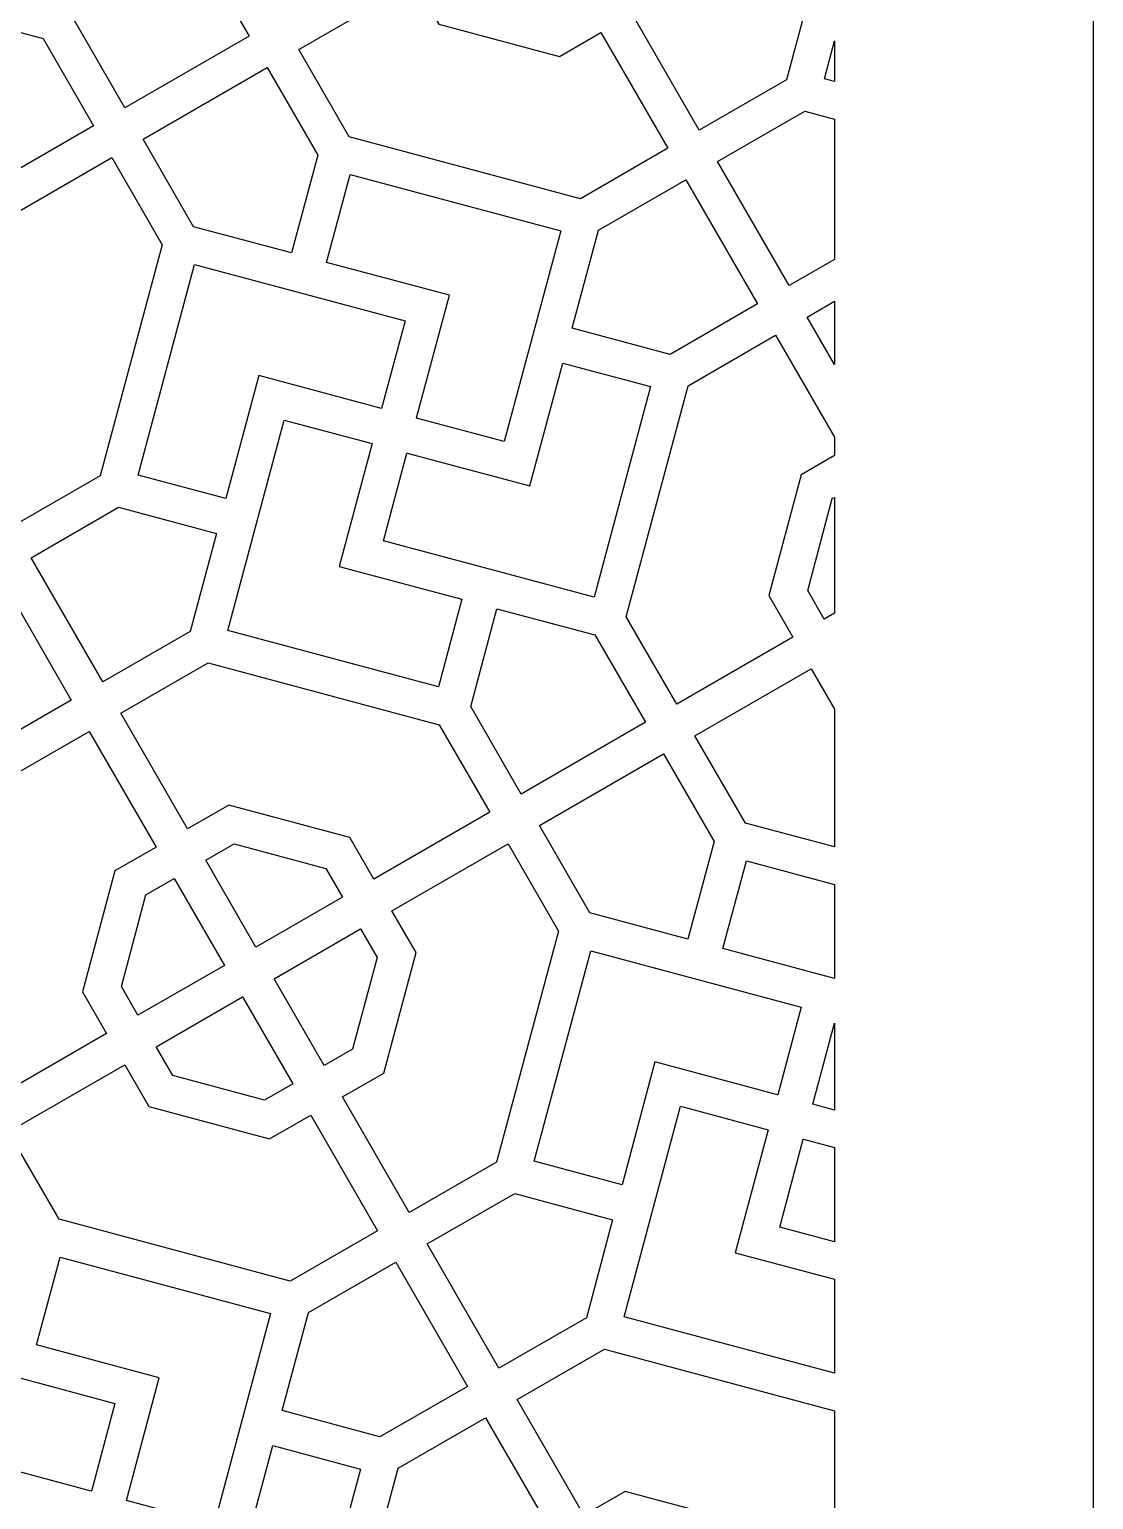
# Model space of a CAD drawing. Header units: centimetres. Extents: x 1.9 to 18.1, y -9.5 to 9.5.
# Drawn here: x 15.627 to 18.098, y 3.923 to 7.337 of the extents above; entities that cross this region are included whole.
import ezdxf

# ---------------------------------------------------------------- set-up
doc = ezdxf.new("R2010")
doc.units = ezdxf.units.CM
doc.header["$MEASUREMENT"] = 0
doc.layers.add('layer 1', color=7, linetype='Continuous')

msp = doc.modelspace()

# ---------------------------------------------------------------- linework, layer by layer
at = {"layer": 'layer 1', "color": 250}
for points, knots in [([(1.85394, 9.5), (1.85394, 9.5), (18.09811, 9.5), (18.09811, 9.5), (18.09811, 9.5), (18.09811, 9.5), (18.09811, 0.05572), (18.09811, 0.05572), (18.09811, 0.05572), (18.09811, 0.05572), (1.85394, 0.05572), (1.85394, 0.05572), (1.85394, 0.05572), (1.85394, 0.05572), (1.85394, 9.5), (1.85394, 9.5)], [0, 0, 0, 0, 0.2, 0.2, 0.2, 0.2, 0.4, 0.4, 0.4, 0.4, 0.6, 0.6, 0.6, 0.6, 1, 1, 1, 1]), ([(17.49645, 7.81316), (17.49645, 7.81316), (17.41188, 7.95964), (17.41188, 7.95964), (17.41188, 7.95964), (17.41188, 7.95964), (17.1424, 7.80405), (17.1424, 7.80405), (17.1424, 7.80405), (17.1424, 7.80405), (17.19828, 7.70725), (17.19828, 7.70725), (17.19828, 7.70725), (17.19828, 7.70725), (17.12316, 7.4269), (17.12316, 7.4269), (17.12316, 7.4269), (17.12316, 7.4269), (17.02728, 7.37155), (17.02728, 7.37155), (17.02728, 7.37155), (17.02728, 7.37155), (17.18239, 7.10289), (17.18239, 7.10289), (17.18239, 7.10289), (17.18239, 7.10289), (17.38521, 7.21999), (17.38521, 7.21999), (17.38521, 7.21999), (17.38521, 7.21999), (17.49645, 7.63516), (17.49645, 7.63516), (17.49645, 7.63516), (17.49645, 7.63516), (17.49645, 7.81316), (17.49645, 7.81316)], [0, 0, 0, 0, 0.1, 0.1, 0.1, 0.1, 0.2, 0.2, 0.2, 0.2, 0.3, 0.3, 0.3, 0.3, 0.4, 0.4, 0.4, 0.4, 0.5, 0.5, 0.5, 0.5, 0.6, 0.6, 0.6, 0.6, 0.7, 0.7, 0.7, 0.7, 0.8, 0.8, 0.8, 0.8, 1, 1, 1, 1]), ([(16.13711, 7.32131), (16.13711, 7.32131), (16.01993, 7.52428), (16.01993, 7.52428), (16.01993, 7.52428), (16.01993, 7.52428), (15.79249, 7.58522), (15.79249, 7.58522), (15.79249, 7.58522), (15.79249, 7.58522), (15.73155, 7.35779), (15.73155, 7.35779), (15.73155, 7.35779), (15.73155, 7.35779), (15.84873, 7.15482), (15.84873, 7.15482), (15.84873, 7.15482), (15.84873, 7.15482), (16.13711, 7.32131), (16.13711, 7.32131)], [0, 0, 0, 0, 0.1666667, 0.1666667, 0.1666667, 0.1666667, 0.3333333, 0.3333333, 0.3333333, 0.3333333, 0.5, 0.5, 0.5, 0.5, 0.6666667, 0.6666667, 0.6666667, 0.6666667, 1, 1, 1, 1]), ([(15.45049, 7.05395), (15.45049, 7.05395), (15.50638, 6.95716), (15.50638, 6.95716), (15.50638, 6.95716), (15.50638, 6.95716), (15.77586, 7.11275), (15.77586, 7.11275), (15.77586, 7.11275), (15.77586, 7.11275), (15.65868, 7.31571), (15.65868, 7.31571), (15.65868, 7.31571), (15.65868, 7.31571), (15.12204, 7.45951), (15.12204, 7.45951), (15.12204, 7.45951), (15.12204, 7.45951), (14.91916, 7.34237), (14.91916, 7.34237), (14.91916, 7.34237), (14.91916, 7.34237), (15.07426, 7.07372), (15.07426, 7.07372), (15.07426, 7.07372), (15.07426, 7.07372), (15.17014, 7.12907), (15.17014, 7.12907), (15.17014, 7.12907), (15.17014, 7.12907), (15.45049, 7.05395), (15.45049, 7.05395)], [0, 0, 0, 0, 0.1111111, 0.1111111, 0.1111111, 0.1111111, 0.2222222, 0.2222222, 0.2222222, 0.2222222, 0.3333333, 0.3333333, 0.3333333, 0.3333333, 0.4444444, 0.4444444, 0.4444444, 0.4444444, 0.5555556, 0.5555556, 0.5555556, 0.5555556, 0.6666667, 0.6666667, 0.6666667, 0.6666667, 0.7777778, 0.7777778, 0.7777778, 0.7777778, 1, 1, 1, 1]), ([(16.5778, 7.34902), (16.5778, 7.34902), (16.52192, 7.44581), (16.52192, 7.44581), (16.52192, 7.44581), (16.52192, 7.44581), (16.25227, 7.29013), (16.25227, 7.29013), (16.25227, 7.29013), (16.25227, 7.29013), (16.36932, 7.08739), (16.36932, 7.08739), (16.36932, 7.08739), (16.36932, 7.08739), (16.90632, 6.94351), (16.90632, 6.94351), (16.90632, 6.94351), (16.90632, 6.94351), (17.10914, 7.0606), (17.10914, 7.0606), (17.10914, 7.0606), (17.10914, 7.0606), (16.95403, 7.32925), (16.95403, 7.32925), (16.95403, 7.32925), (16.95403, 7.32925), (16.85815, 7.2739), (16.85815, 7.2739), (16.85815, 7.2739), (16.85815, 7.2739), (16.5778, 7.34902), (16.5778, 7.34902)], [0, 0, 0, 0, 0.1111111, 0.1111111, 0.1111111, 0.1111111, 0.2222222, 0.2222222, 0.2222222, 0.2222222, 0.3333333, 0.3333333, 0.3333333, 0.3333333, 0.4444444, 0.4444444, 0.4444444, 0.4444444, 0.5555556, 0.5555556, 0.5555556, 0.5555556, 0.6666667, 0.6666667, 0.6666667, 0.6666667, 0.7777778, 0.7777778, 0.7777778, 0.7777778, 1, 1, 1, 1]), ([(17.49645, 7.31008), (17.49645, 7.31008), (17.47287, 7.22208), (17.47287, 7.22208), (17.47287, 7.22208), (17.47287, 7.22208), (17.49645, 7.21576), (17.49645, 7.21576), (17.49645, 7.21576), (17.49645, 7.21576), (17.49645, 7.31008), (17.49645, 7.31008)], [0, 0, 0, 0, 0.25, 0.25, 0.25, 0.25, 0.5, 0.5, 0.5, 0.5, 1, 1, 1, 1]), ([(16.23581, 6.81756), (16.23581, 6.81756), (16.29672, 7.04487), (16.29672, 7.04487), (16.29672, 7.04487), (16.29672, 7.04487), (16.1794, 7.24806), (16.1794, 7.24806), (16.1794, 7.24806), (16.1794, 7.24806), (15.89102, 7.08157), (15.89102, 7.08157), (15.89102, 7.08157), (15.89102, 7.08157), (16.00825, 6.87853), (16.00825, 6.87853), (16.00825, 6.87853), (16.00825, 6.87853), (16.23581, 6.81756), (16.23581, 6.81756)], [0, 0, 0, 0, 0.1666667, 0.1666667, 0.1666667, 0.1666667, 0.3333333, 0.3333333, 0.3333333, 0.3333333, 0.5, 0.5, 0.5, 0.5, 0.6666667, 0.6666667, 0.6666667, 0.6666667, 1, 1, 1, 1]), ([(17.49645, 7.12866), (17.49645, 7.12866), (17.42736, 7.14717), (17.42736, 7.14717), (17.42736, 7.14717), (17.42736, 7.14717), (17.22446, 7.03003), (17.22446, 7.03003), (17.22446, 7.03003), (17.22446, 7.03003), (17.39095, 6.74165), (17.39095, 6.74165), (17.39095, 6.74165), (17.39095, 6.74165), (17.49645, 6.80256), (17.49645, 6.80256), (17.49645, 6.80256), (17.49645, 6.80256), (17.49645, 7.12866), (17.49645, 7.12866)], [0, 0, 0, 0, 0.1666667, 0.1666667, 0.1666667, 0.1666667, 0.3333333, 0.3333333, 0.3333333, 0.3333333, 0.5, 0.5, 0.5, 0.5, 0.6666667, 0.6666667, 0.6666667, 0.6666667, 1, 1, 1, 1]), ([(15.60455, 6.78711), (15.60455, 6.78711), (15.52943, 6.50676), (15.52943, 6.50676), (15.52943, 6.50676), (15.52943, 6.50676), (15.43355, 6.45141), (15.43355, 6.45141), (15.43355, 6.45141), (15.43355, 6.45141), (15.58866, 6.18275), (15.58866, 6.18275), (15.58866, 6.18275), (15.58866, 6.18275), (15.79148, 6.29985), (15.79148, 6.29985), (15.79148, 6.29985), (15.79148, 6.29985), (15.9353, 6.8366), (15.9353, 6.8366), (15.9353, 6.8366), (15.9353, 6.8366), (15.81816, 7.0395), (15.81816, 7.0395), (15.81816, 7.0395), (15.81816, 7.0395), (15.54867, 6.88391), (15.54867, 6.88391), (15.54867, 6.88391), (15.54867, 6.88391), (15.60455, 6.78711), (15.60455, 6.78711)], [0, 0, 0, 0, 0.1111111, 0.1111111, 0.1111111, 0.1111111, 0.2222222, 0.2222222, 0.2222222, 0.2222222, 0.3333333, 0.3333333, 0.3333333, 0.3333333, 0.4444444, 0.4444444, 0.4444444, 0.4444444, 0.5555556, 0.5555556, 0.5555556, 0.5555556, 0.6666667, 0.6666667, 0.6666667, 0.6666667, 0.7777778, 0.7777778, 0.7777778, 0.7777778, 1, 1, 1, 1]), ([(16.52587, 6.43458), (16.52587, 6.43458), (16.52598, 6.43455), (16.52598, 6.43455), (16.52598, 6.43455), (16.52598, 6.43455), (16.5259, 6.43425), (16.5259, 6.43425), (16.5259, 6.43425), (16.5259, 6.43425), (16.72966, 6.37966), (16.72966, 6.37966), (16.72966, 6.37966), (16.72966, 6.37966), (16.86067, 6.86862), (16.86067, 6.86862), (16.86067, 6.86862), (16.86067, 6.86862), (16.37171, 6.99965), (16.37171, 6.99965), (16.37171, 6.99965), (16.37171, 6.99965), (16.31708, 6.79578), (16.31708, 6.79578), (16.31708, 6.79578), (16.31708, 6.79578), (16.60218, 6.71939), (16.60218, 6.71939), (16.60218, 6.71939), (16.60218, 6.71939), (16.52587, 6.43458), (16.52587, 6.43458)], [0, 0, 0, 0, 0.1111111, 0.1111111, 0.1111111, 0.1111111, 0.2222222, 0.2222222, 0.2222222, 0.2222222, 0.3333333, 0.3333333, 0.3333333, 0.3333333, 0.4444444, 0.4444444, 0.4444444, 0.4444444, 0.5555556, 0.5555556, 0.5555556, 0.5555556, 0.6666667, 0.6666667, 0.6666667, 0.6666667, 0.7777778, 0.7777778, 0.7777778, 0.7777778, 1, 1, 1, 1]), ([(17.15121, 6.98773), (17.15121, 6.98773), (16.94831, 6.87059), (16.94831, 6.87059), (16.94831, 6.87059), (16.94831, 6.87059), (16.88732, 6.64297), (16.88732, 6.64297), (16.88732, 6.64297), (16.88732, 6.64297), (17.11457, 6.58208), (17.11457, 6.58208), (17.11457, 6.58208), (17.11457, 6.58208), (17.3177, 6.69936), (17.3177, 6.69936), (17.3177, 6.69936), (17.3177, 6.69936), (17.15121, 6.98773), (17.15121, 6.98773)], [0, 0, 0, 0, 0.1666667, 0.1666667, 0.1666667, 0.1666667, 0.3333333, 0.3333333, 0.3333333, 0.3333333, 0.5, 0.5, 0.5, 0.5, 0.6666667, 0.6666667, 0.6666667, 0.6666667, 1, 1, 1, 1]), ([(16.44434, 6.45637), (16.44434, 6.45637), (16.44458, 6.45631), (16.44458, 6.45631), (16.44458, 6.45631), (16.44458, 6.45631), (16.49913, 6.65989), (16.49913, 6.65989), (16.49913, 6.65989), (16.49913, 6.65989), (16.01016, 6.79091), (16.01016, 6.79091), (16.01016, 6.79091), (16.01016, 6.79091), (15.87914, 6.30194), (15.87914, 6.30194), (15.87914, 6.30194), (15.87914, 6.30194), (16.0829, 6.24734), (16.0829, 6.24734), (16.0829, 6.24734), (16.0829, 6.24734), (16.15935, 6.53267), (16.15935, 6.53267), (16.15935, 6.53267), (16.15935, 6.53267), (16.44432, 6.45631), (16.44432, 6.45631), (16.44432, 6.45631), (16.44432, 6.45631), (16.44434, 6.45637), (16.44434, 6.45637)], [0, 0, 0, 0, 0.1111111, 0.1111111, 0.1111111, 0.1111111, 0.2222222, 0.2222222, 0.2222222, 0.2222222, 0.3333333, 0.3333333, 0.3333333, 0.3333333, 0.4444444, 0.4444444, 0.4444444, 0.4444444, 0.5555556, 0.5555556, 0.5555556, 0.5555556, 0.6666667, 0.6666667, 0.6666667, 0.6666667, 0.7777778, 0.7777778, 0.7777778, 0.7777778, 1, 1, 1, 1]), ([(17.49645, 6.7054), (17.49645, 6.7054), (17.43302, 6.66878), (17.43302, 6.66878), (17.43302, 6.66878), (17.43302, 6.66878), (17.49645, 6.55892), (17.49645, 6.55892), (17.49645, 6.55892), (17.49645, 6.55892), (17.49645, 6.7054), (17.49645, 6.7054)], [0, 0, 0, 0, 0.25, 0.25, 0.25, 0.25, 0.5, 0.5, 0.5, 0.5, 1, 1, 1, 1]), ([(17.49645, 6.38976), (17.49645, 6.38976), (17.35977, 6.62649), (17.35977, 6.62649), (17.35977, 6.62649), (17.35977, 6.62649), (17.15672, 6.50926), (17.15672, 6.50926), (17.15672, 6.50926), (17.15672, 6.50926), (17.01293, 5.97262), (17.01293, 5.97262), (17.01293, 5.97262), (17.01293, 5.97262), (17.13012, 5.76966), (17.13012, 5.76966), (17.13012, 5.76966), (17.13012, 5.76966), (17.39977, 5.92534), (17.39977, 5.92534), (17.39977, 5.92534), (17.39977, 5.92534), (17.34388, 6.02213), (17.34388, 6.02213), (17.34388, 6.02213), (17.34388, 6.02213), (17.419, 6.30248), (17.419, 6.30248), (17.419, 6.30248), (17.419, 6.30248), (17.49645, 6.3472), (17.49645, 6.3472), (17.49645, 6.3472), (17.49645, 6.3472), (17.49645, 6.38976), (17.49645, 6.38976)], [0, 0, 0, 0, 0.1, 0.1, 0.1, 0.1, 0.2, 0.2, 0.2, 0.2, 0.3, 0.3, 0.3, 0.3, 0.4, 0.4, 0.4, 0.4, 0.5, 0.5, 0.5, 0.5, 0.6, 0.6, 0.6, 0.6, 0.7, 0.7, 0.7, 0.7, 0.8, 0.8, 0.8, 0.8, 1, 1, 1, 1]), ([(16.50417, 6.35297), (16.50417, 6.35297), (16.50415, 6.35287), (16.50415, 6.35287), (16.50415, 6.35287), (16.50415, 6.35287), (16.50367, 6.353), (16.50367, 6.353), (16.50367, 6.353), (16.50367, 6.353), (16.44907, 6.14922), (16.44907, 6.14922), (16.44907, 6.14922), (16.44907, 6.14922), (16.93804, 6.0182), (16.93804, 6.0182), (16.93804, 6.0182), (16.93804, 6.0182), (17.06906, 6.50716), (17.06906, 6.50716), (17.06906, 6.50716), (17.06906, 6.50716), (16.86554, 6.5617), (16.86554, 6.5617), (16.86554, 6.5617), (16.86554, 6.5617), (16.78915, 6.27661), (16.78915, 6.27661), (16.78915, 6.27661), (16.78915, 6.27661), (16.50417, 6.35297), (16.50417, 6.35297)], [0, 0, 0, 0, 0.1111111, 0.1111111, 0.1111111, 0.1111111, 0.2222222, 0.2222222, 0.2222222, 0.2222222, 0.3333333, 0.3333333, 0.3333333, 0.3333333, 0.4444444, 0.4444444, 0.4444444, 0.4444444, 0.5555556, 0.5555556, 0.5555556, 0.5555556, 0.6666667, 0.6666667, 0.6666667, 0.6666667, 0.7777778, 0.7777778, 0.7777778, 0.7777778, 1, 1, 1, 1]), ([(16.42248, 6.37506), (16.42248, 6.37506), (16.21884, 6.42962), (16.21884, 6.42962), (16.21884, 6.42962), (16.21884, 6.42962), (16.08782, 5.94065), (16.08782, 5.94065), (16.08782, 5.94065), (16.08782, 5.94065), (16.57679, 5.80963), (16.57679, 5.80963), (16.57679, 5.80963), (16.57679, 5.80963), (16.63136, 6.01327), (16.63136, 6.01327), (16.63136, 6.01327), (16.63136, 6.01327), (16.34602, 6.08972), (16.34602, 6.08972), (16.34602, 6.08972), (16.34602, 6.08972), (16.42248, 6.37506), (16.42248, 6.37506)], [0, 0, 0, 0, 0.1428571, 0.1428571, 0.1428571, 0.1428571, 0.2857143, 0.2857143, 0.2857143, 0.2857143, 0.4285714, 0.4285714, 0.4285714, 0.4285714, 0.5714286, 0.5714286, 0.5714286, 0.5714286, 0.7142857, 0.7142857, 0.7142857, 0.7142857, 1, 1, 1, 1]), ([(17.49645, 6.25004), (17.49645, 6.25004), (17.49125, 6.24704), (17.49125, 6.24704), (17.49125, 6.24704), (17.49125, 6.24704), (17.43417, 6.03402), (17.43417, 6.03402), (17.43417, 6.03402), (17.43417, 6.03402), (17.47263, 5.96741), (17.47263, 5.96741), (17.47263, 5.96741), (17.47263, 5.96741), (17.49645, 5.98116), (17.49645, 5.98116), (17.49645, 5.98116), (17.49645, 5.98116), (17.49645, 6.25004), (17.49645, 6.25004)], [0, 0, 0, 0, 0.1666667, 0.1666667, 0.1666667, 0.1666667, 0.3333333, 0.3333333, 0.3333333, 0.3333333, 0.5, 0.5, 0.5, 0.5, 0.6666667, 0.6666667, 0.6666667, 0.6666667, 1, 1, 1, 1]), ([(15.79723, 5.82151), (15.79723, 5.82151), (16.00019, 5.93869), (16.00019, 5.93869), (16.00019, 5.93869), (16.00019, 5.93869), (16.06112, 6.16607), (16.06112, 6.16607), (16.06112, 6.16607), (16.06112, 6.16607), (15.83363, 6.22703), (15.83363, 6.22703), (15.83363, 6.22703), (15.83363, 6.22703), (15.63073, 6.10989), (15.63073, 6.10989), (15.63073, 6.10989), (15.63073, 6.10989), (15.79723, 5.82151), (15.79723, 5.82151)], [0, 0, 0, 0, 0.1666667, 0.1666667, 0.1666667, 0.1666667, 0.3333333, 0.3333333, 0.3333333, 0.3333333, 0.5, 0.5, 0.5, 0.5, 0.6666667, 0.6666667, 0.6666667, 0.6666667, 1, 1, 1, 1]), ([(15.55748, 6.06759), (15.55748, 6.06759), (15.35458, 5.95045), (15.35458, 5.95045), (15.35458, 5.95045), (15.35458, 5.95045), (15.29359, 5.72283), (15.29359, 5.72283), (15.29359, 5.72283), (15.29359, 5.72283), (15.52084, 5.66194), (15.52084, 5.66194), (15.52084, 5.66194), (15.52084, 5.66194), (15.72397, 5.77922), (15.72397, 5.77922), (15.72397, 5.77922), (15.72397, 5.77922), (15.55748, 6.06759), (15.55748, 6.06759)], [0, 0, 0, 0, 0.1666667, 0.1666667, 0.1666667, 0.1666667, 0.3333333, 0.3333333, 0.3333333, 0.3333333, 0.5, 0.5, 0.5, 0.5, 0.6666667, 0.6666667, 0.6666667, 0.6666667, 1, 1, 1, 1]), ([(17.05725, 5.72758), (17.05725, 5.72758), (16.94007, 5.93055), (16.94007, 5.93055), (16.94007, 5.93055), (16.94007, 5.93055), (16.71263, 5.99149), (16.71263, 5.99149), (16.71263, 5.99149), (16.71263, 5.99149), (16.65169, 5.76406), (16.65169, 5.76406), (16.65169, 5.76406), (16.65169, 5.76406), (16.76887, 5.56109), (16.76887, 5.56109), (16.76887, 5.56109), (16.76887, 5.56109), (17.05725, 5.72758), (17.05725, 5.72758)], [0, 0, 0, 0, 0.1666667, 0.1666667, 0.1666667, 0.1666667, 0.3333333, 0.3333333, 0.3333333, 0.3333333, 0.5, 0.5, 0.5, 0.5, 0.6666667, 0.6666667, 0.6666667, 0.6666667, 1, 1, 1, 1]), ([(16.37063, 5.46022), (16.37063, 5.46022), (16.42652, 5.36343), (16.42652, 5.36343), (16.42652, 5.36343), (16.42652, 5.36343), (16.696, 5.51902), (16.696, 5.51902), (16.696, 5.51902), (16.696, 5.51902), (16.57882, 5.72198), (16.57882, 5.72198), (16.57882, 5.72198), (16.57882, 5.72198), (16.04218, 5.86578), (16.04218, 5.86578), (16.04218, 5.86578), (16.04218, 5.86578), (15.8393, 5.74864), (15.8393, 5.74864), (15.8393, 5.74864), (15.8393, 5.74864), (15.9944, 5.47999), (15.9944, 5.47999), (15.9944, 5.47999), (15.9944, 5.47999), (16.09028, 5.53534), (16.09028, 5.53534), (16.09028, 5.53534), (16.09028, 5.53534), (16.37063, 5.46022), (16.37063, 5.46022)], [0, 0, 0, 0, 0.1111111, 0.1111111, 0.1111111, 0.1111111, 0.2222222, 0.2222222, 0.2222222, 0.2222222, 0.3333333, 0.3333333, 0.3333333, 0.3333333, 0.4444444, 0.4444444, 0.4444444, 0.4444444, 0.5555556, 0.5555556, 0.5555556, 0.5555556, 0.6666667, 0.6666667, 0.6666667, 0.6666667, 0.7777778, 0.7777778, 0.7777778, 0.7777778, 1, 1, 1, 1]), ([(17.49645, 5.75788), (17.49645, 5.75788), (17.44206, 5.85209), (17.44206, 5.85209), (17.44206, 5.85209), (17.44206, 5.85209), (17.17241, 5.6964), (17.17241, 5.6964), (17.17241, 5.6964), (17.17241, 5.6964), (17.28946, 5.49367), (17.28946, 5.49367), (17.28946, 5.49367), (17.28946, 5.49367), (17.49645, 5.4382), (17.49645, 5.4382), (17.49645, 5.4382), (17.49645, 5.4382), (17.49645, 5.75788), (17.49645, 5.75788)], [0, 0, 0, 0, 0.1666667, 0.1666667, 0.1666667, 0.1666667, 0.3333333, 0.3333333, 0.3333333, 0.3333333, 0.5, 0.5, 0.5, 0.5, 0.6666667, 0.6666667, 0.6666667, 0.6666667, 1, 1, 1, 1]), ([(15.75015, 5.10199), (15.75015, 5.10199), (15.82528, 5.38234), (15.82528, 5.38234), (15.82528, 5.38234), (15.82528, 5.38234), (15.92115, 5.4377), (15.92115, 5.4377), (15.92115, 5.4377), (15.92115, 5.4377), (15.76604, 5.70635), (15.76604, 5.70635), (15.76604, 5.70635), (15.76604, 5.70635), (15.56299, 5.58912), (15.56299, 5.58912), (15.56299, 5.58912), (15.56299, 5.58912), (15.4192, 5.05248), (15.4192, 5.05248), (15.4192, 5.05248), (15.4192, 5.05248), (15.53639, 4.84951), (15.53639, 4.84951), (15.53639, 4.84951), (15.53639, 4.84951), (15.80604, 5.0052), (15.80604, 5.0052), (15.80604, 5.0052), (15.80604, 5.0052), (15.75015, 5.10199), (15.75015, 5.10199)], [0, 0, 0, 0, 0.1111111, 0.1111111, 0.1111111, 0.1111111, 0.2222222, 0.2222222, 0.2222222, 0.2222222, 0.3333333, 0.3333333, 0.3333333, 0.3333333, 0.4444444, 0.4444444, 0.4444444, 0.4444444, 0.5555556, 0.5555556, 0.5555556, 0.5555556, 0.6666667, 0.6666667, 0.6666667, 0.6666667, 0.7777778, 0.7777778, 0.7777778, 0.7777778, 1, 1, 1, 1]), ([(17.15595, 5.22383), (17.15595, 5.22383), (17.21685, 5.45114), (17.21685, 5.45114), (17.21685, 5.45114), (17.21685, 5.45114), (17.09954, 5.65433), (17.09954, 5.65433), (17.09954, 5.65433), (17.09954, 5.65433), (16.81116, 5.48784), (16.81116, 5.48784), (16.81116, 5.48784), (16.81116, 5.48784), (16.92839, 5.2848), (16.92839, 5.2848), (16.92839, 5.2848), (16.92839, 5.2848), (17.15595, 5.22383), (17.15595, 5.22383)], [0, 0, 0, 0, 0.1666667, 0.1666667, 0.1666667, 0.1666667, 0.3333333, 0.3333333, 0.3333333, 0.3333333, 0.5, 0.5, 0.5, 0.5, 0.6666667, 0.6666667, 0.6666667, 0.6666667, 1, 1, 1, 1]), ([(16.35365, 5.32136), (16.35365, 5.32136), (16.31519, 5.38797), (16.31519, 5.38797), (16.31519, 5.38797), (16.31519, 5.38797), (16.10217, 5.44505), (16.10217, 5.44505), (16.10217, 5.44505), (16.10217, 5.44505), (16.03647, 5.40712), (16.03647, 5.40712), (16.03647, 5.40712), (16.03647, 5.40712), (16.1529, 5.20546), (16.1529, 5.20546), (16.1529, 5.20546), (16.1529, 5.20546), (16.35365, 5.32136), (16.35365, 5.32136)], [0, 0, 0, 0, 0.1666667, 0.1666667, 0.1666667, 0.1666667, 0.3333333, 0.3333333, 0.3333333, 0.3333333, 0.5, 0.5, 0.5, 0.5, 0.6666667, 0.6666667, 0.6666667, 0.6666667, 1, 1, 1, 1]), ([(16.52469, 5.19339), (16.52469, 5.19339), (16.44957, 4.91303), (16.44957, 4.91303), (16.44957, 4.91303), (16.44957, 4.91303), (16.35369, 4.85768), (16.35369, 4.85768), (16.35369, 4.85768), (16.35369, 4.85768), (16.5088, 4.58902), (16.5088, 4.58902), (16.5088, 4.58902), (16.5088, 4.58902), (16.71162, 4.70612), (16.71162, 4.70612), (16.71162, 4.70612), (16.71162, 4.70612), (16.85544, 5.24287), (16.85544, 5.24287), (16.85544, 5.24287), (16.85544, 5.24287), (16.7383, 5.44577), (16.7383, 5.44577), (16.7383, 5.44577), (16.7383, 5.44577), (16.46881, 5.29018), (16.46881, 5.29018), (16.46881, 5.29018), (16.46881, 5.29018), (16.52469, 5.19339), (16.52469, 5.19339)], [0, 0, 0, 0, 0.1111111, 0.1111111, 0.1111111, 0.1111111, 0.2222222, 0.2222222, 0.2222222, 0.2222222, 0.3333333, 0.3333333, 0.3333333, 0.3333333, 0.4444444, 0.4444444, 0.4444444, 0.4444444, 0.5555556, 0.5555556, 0.5555556, 0.5555556, 0.6666667, 0.6666667, 0.6666667, 0.6666667, 0.7777778, 0.7777778, 0.7777778, 0.7777778, 1, 1, 1, 1]), ([(17.49645, 5.35109), (17.49645, 5.35109), (17.29184, 5.40592), (17.29184, 5.40592), (17.29184, 5.40592), (17.29184, 5.40592), (17.23722, 5.20205), (17.23722, 5.20205), (17.23722, 5.20205), (17.23722, 5.20205), (17.49645, 5.13259), (17.49645, 5.13259), (17.49645, 5.13259), (17.49645, 5.13259), (17.49645, 5.35109), (17.49645, 5.35109)], [0, 0, 0, 0, 0.2, 0.2, 0.2, 0.2, 0.4, 0.4, 0.4, 0.4, 0.6, 0.6, 0.6, 0.6, 1, 1, 1, 1]), ([(15.8789, 5.04727), (15.8789, 5.04727), (16.07965, 5.16317), (16.07965, 5.16317), (16.07965, 5.16317), (16.07965, 5.16317), (15.96322, 5.36483), (15.96322, 5.36483), (15.96322, 5.36483), (15.96322, 5.36483), (15.89752, 5.3269), (15.89752, 5.3269), (15.89752, 5.3269), (15.89752, 5.3269), (15.84044, 5.11388), (15.84044, 5.11388), (15.84044, 5.11388), (15.84044, 5.11388), (15.8789, 5.04727), (15.8789, 5.04727)], [0, 0, 0, 0, 0.1666667, 0.1666667, 0.1666667, 0.1666667, 0.3333333, 0.3333333, 0.3333333, 0.3333333, 0.5, 0.5, 0.5, 0.5, 0.6666667, 0.6666667, 0.6666667, 0.6666667, 1, 1, 1, 1]), ([(16.39594, 5.24811), (16.39594, 5.24811), (16.19519, 5.13221), (16.19519, 5.13221), (16.19519, 5.13221), (16.19519, 5.13221), (16.31162, 4.93055), (16.31162, 4.93055), (16.31162, 4.93055), (16.31162, 4.93055), (16.37732, 4.96848), (16.37732, 4.96848), (16.37732, 4.96848), (16.37732, 4.96848), (16.4344, 5.1815), (16.4344, 5.1815), (16.4344, 5.1815), (16.4344, 5.1815), (16.39594, 5.24811), (16.39594, 5.24811)], [0, 0, 0, 0, 0.1666667, 0.1666667, 0.1666667, 0.1666667, 0.3333333, 0.3333333, 0.3333333, 0.3333333, 0.5, 0.5, 0.5, 0.5, 0.6666667, 0.6666667, 0.6666667, 0.6666667, 1, 1, 1, 1]), ([(17.36448, 4.86264), (17.36448, 4.86264), (17.36472, 4.86258), (17.36472, 4.86258), (17.36472, 4.86258), (17.36472, 4.86258), (17.41927, 5.06616), (17.41927, 5.06616), (17.41927, 5.06616), (17.41927, 5.06616), (16.9303, 5.19718), (16.9303, 5.19718), (16.9303, 5.19718), (16.9303, 5.19718), (16.79928, 4.70821), (16.79928, 4.70821), (16.79928, 4.70821), (16.79928, 4.70821), (17.00303, 4.65361), (17.00303, 4.65361), (17.00303, 4.65361), (17.00303, 4.65361), (17.07949, 4.93894), (17.07949, 4.93894), (17.07949, 4.93894), (17.07949, 4.93894), (17.36446, 4.86258), (17.36446, 4.86258), (17.36446, 4.86258), (17.36446, 4.86258), (17.36448, 4.86264), (17.36448, 4.86264)], [0, 0, 0, 0, 0.1111111, 0.1111111, 0.1111111, 0.1111111, 0.2222222, 0.2222222, 0.2222222, 0.2222222, 0.3333333, 0.3333333, 0.3333333, 0.3333333, 0.4444444, 0.4444444, 0.4444444, 0.4444444, 0.5555556, 0.5555556, 0.5555556, 0.5555556, 0.6666667, 0.6666667, 0.6666667, 0.6666667, 0.7777778, 0.7777778, 0.7777778, 0.7777778, 1, 1, 1, 1]), ([(15.92119, 4.97401), (15.92119, 4.97401), (15.95965, 4.9074), (15.95965, 4.9074), (15.95965, 4.9074), (15.95965, 4.9074), (16.17268, 4.85033), (16.17268, 4.85033), (16.17268, 4.85033), (16.17268, 4.85033), (16.23837, 4.88825), (16.23837, 4.88825), (16.23837, 4.88825), (16.23837, 4.88825), (16.12194, 5.08992), (16.12194, 5.08992), (16.12194, 5.08992), (16.12194, 5.08992), (15.92119, 4.97401), (15.92119, 4.97401)], [0, 0, 0, 0, 0.1666667, 0.1666667, 0.1666667, 0.1666667, 0.3333333, 0.3333333, 0.3333333, 0.3333333, 0.5, 0.5, 0.5, 0.5, 0.6666667, 0.6666667, 0.6666667, 0.6666667, 1, 1, 1, 1]), ([(17.49645, 5.02911), (17.49645, 5.02911), (17.446, 4.84085), (17.446, 4.84085), (17.446, 4.84085), (17.446, 4.84085), (17.44612, 4.84082), (17.44612, 4.84082), (17.44612, 4.84082), (17.44612, 4.84082), (17.44604, 4.84052), (17.44604, 4.84052), (17.44604, 4.84052), (17.44604, 4.84052), (17.49645, 4.82702), (17.49645, 4.82702), (17.49645, 4.82702), (17.49645, 4.82702), (17.49645, 5.02911), (17.49645, 5.02911)], [0, 0, 0, 0, 0.1666667, 0.1666667, 0.1666667, 0.1666667, 0.3333333, 0.3333333, 0.3333333, 0.3333333, 0.5, 0.5, 0.5, 0.5, 0.6666667, 0.6666667, 0.6666667, 0.6666667, 1, 1, 1, 1]), ([(15.90421, 4.83515), (15.90421, 4.83515), (15.84833, 4.93195), (15.84833, 4.93195), (15.84833, 4.93195), (15.84833, 4.93195), (15.57868, 4.77626), (15.57868, 4.77626), (15.57868, 4.77626), (15.57868, 4.77626), (15.69573, 4.57353), (15.69573, 4.57353), (15.69573, 4.57353), (15.69573, 4.57353), (16.23274, 4.42964), (16.23274, 4.42964), (16.23274, 4.42964), (16.23274, 4.42964), (16.43555, 4.54673), (16.43555, 4.54673), (16.43555, 4.54673), (16.43555, 4.54673), (16.28044, 4.81539), (16.28044, 4.81539), (16.28044, 4.81539), (16.28044, 4.81539), (16.18457, 4.76003), (16.18457, 4.76003), (16.18457, 4.76003), (16.18457, 4.76003), (15.90421, 4.83515), (15.90421, 4.83515)], [0, 0, 0, 0, 0.1111111, 0.1111111, 0.1111111, 0.1111111, 0.2222222, 0.2222222, 0.2222222, 0.2222222, 0.3333333, 0.3333333, 0.3333333, 0.3333333, 0.4444444, 0.4444444, 0.4444444, 0.4444444, 0.5555556, 0.5555556, 0.5555556, 0.5555556, 0.6666667, 0.6666667, 0.6666667, 0.6666667, 0.7777778, 0.7777778, 0.7777778, 0.7777778, 1, 1, 1, 1]), ([(17.49645, 4.43429), (17.49645, 4.43429), (17.26616, 4.49599), (17.26616, 4.49599), (17.26616, 4.49599), (17.26616, 4.49599), (17.34262, 4.78133), (17.34262, 4.78133), (17.34262, 4.78133), (17.34262, 4.78133), (17.13898, 4.83589), (17.13898, 4.83589), (17.13898, 4.83589), (17.13898, 4.83589), (17.00796, 4.34692), (17.00796, 4.34692), (17.00796, 4.34692), (17.00796, 4.34692), (17.49645, 4.21603), (17.49645, 4.21603), (17.49645, 4.21603), (17.49645, 4.21603), (17.49645, 4.43429), (17.49645, 4.43429)], [0, 0, 0, 0, 0.1428571, 0.1428571, 0.1428571, 0.1428571, 0.2857143, 0.2857143, 0.2857143, 0.2857143, 0.4285714, 0.4285714, 0.4285714, 0.4285714, 0.5714286, 0.5714286, 0.5714286, 0.5714286, 0.7142857, 0.7142857, 0.7142857, 0.7142857, 1, 1, 1, 1]), ([(17.49645, 4.73991), (17.49645, 4.73991), (17.42431, 4.75924), (17.42431, 4.75924), (17.42431, 4.75924), (17.42431, 4.75924), (17.42428, 4.75914), (17.42428, 4.75914), (17.42428, 4.75914), (17.42428, 4.75914), (17.42381, 4.75927), (17.42381, 4.75927), (17.42381, 4.75927), (17.42381, 4.75927), (17.36921, 4.55549), (17.36921, 4.55549), (17.36921, 4.55549), (17.36921, 4.55549), (17.49645, 4.52139), (17.49645, 4.52139), (17.49645, 4.52139), (17.49645, 4.52139), (17.49645, 4.73991), (17.49645, 4.73991)], [0, 0, 0, 0, 0.1428571, 0.1428571, 0.1428571, 0.1428571, 0.2857143, 0.2857143, 0.2857143, 0.2857143, 0.4285714, 0.4285714, 0.4285714, 0.4285714, 0.5714286, 0.5714286, 0.5714286, 0.5714286, 0.7142857, 0.7142857, 0.7142857, 0.7142857, 1, 1, 1, 1]), ([(16.71736, 4.22778), (16.71736, 4.22778), (16.92033, 4.34497), (16.92033, 4.34497), (16.92033, 4.34497), (16.92033, 4.34497), (16.98126, 4.57235), (16.98126, 4.57235), (16.98126, 4.57235), (16.98126, 4.57235), (16.75377, 4.6333), (16.75377, 4.6333), (16.75377, 4.6333), (16.75377, 4.6333), (16.55087, 4.51616), (16.55087, 4.51616), (16.55087, 4.51616), (16.55087, 4.51616), (16.71736, 4.22778), (16.71736, 4.22778)], [0, 0, 0, 0, 0.1666667, 0.1666667, 0.1666667, 0.1666667, 0.3333333, 0.3333333, 0.3333333, 0.3333333, 0.5, 0.5, 0.5, 0.5, 0.6666667, 0.6666667, 0.6666667, 0.6666667, 1, 1, 1, 1]), ([(15.85228, 3.92071), (15.85228, 3.92071), (15.85239, 3.92068), (15.85239, 3.92068), (15.85239, 3.92068), (15.85239, 3.92068), (15.85231, 3.92038), (15.85231, 3.92038), (15.85231, 3.92038), (15.85231, 3.92038), (16.05607, 3.86579), (16.05607, 3.86579), (16.05607, 3.86579), (16.05607, 3.86579), (16.18709, 4.35475), (16.18709, 4.35475), (16.18709, 4.35475), (16.18709, 4.35475), (15.69812, 4.48578), (15.69812, 4.48578), (15.69812, 4.48578), (15.69812, 4.48578), (15.64349, 4.28191), (15.64349, 4.28191), (15.64349, 4.28191), (15.64349, 4.28191), (15.92859, 4.20552), (15.92859, 4.20552), (15.92859, 4.20552), (15.92859, 4.20552), (15.85228, 3.92071), (15.85228, 3.92071)], [0, 0, 0, 0, 0.1111111, 0.1111111, 0.1111111, 0.1111111, 0.2222222, 0.2222222, 0.2222222, 0.2222222, 0.3333333, 0.3333333, 0.3333333, 0.3333333, 0.4444444, 0.4444444, 0.4444444, 0.4444444, 0.5555556, 0.5555556, 0.5555556, 0.5555556, 0.6666667, 0.6666667, 0.6666667, 0.6666667, 0.7777778, 0.7777778, 0.7777778, 0.7777778, 1, 1, 1, 1]), ([(16.47762, 4.47387), (16.47762, 4.47387), (16.27472, 4.35672), (16.27472, 4.35672), (16.27472, 4.35672), (16.27472, 4.35672), (16.21373, 4.1291), (16.21373, 4.1291), (16.21373, 4.1291), (16.21373, 4.1291), (16.44098, 4.06821), (16.44098, 4.06821), (16.44098, 4.06821), (16.44098, 4.06821), (16.64411, 4.18549), (16.64411, 4.18549), (16.64411, 4.18549), (16.64411, 4.18549), (16.47762, 4.47387), (16.47762, 4.47387)], [0, 0, 0, 0, 0.1666667, 0.1666667, 0.1666667, 0.1666667, 0.3333333, 0.3333333, 0.3333333, 0.3333333, 0.5, 0.5, 0.5, 0.5, 0.6666667, 0.6666667, 0.6666667, 0.6666667, 1, 1, 1, 1]), ([(15.77075, 3.9425), (15.77075, 3.9425), (15.77099, 3.94244), (15.77099, 3.94244), (15.77099, 3.94244), (15.77099, 3.94244), (15.82554, 4.14602), (15.82554, 4.14602), (15.82554, 4.14602), (15.82554, 4.14602), (15.33657, 4.27704), (15.33657, 4.27704), (15.33657, 4.27704), (15.33657, 4.27704), (15.20555, 3.78807), (15.20555, 3.78807), (15.20555, 3.78807), (15.20555, 3.78807), (15.40931, 3.73348), (15.40931, 3.73348), (15.40931, 3.73348), (15.40931, 3.73348), (15.48576, 4.0188), (15.48576, 4.0188), (15.48576, 4.0188), (15.48576, 4.0188), (15.77073, 3.94245), (15.77073, 3.94245), (15.77073, 3.94245), (15.77073, 3.94245), (15.77075, 3.9425), (15.77075, 3.9425)], [0, 0, 0, 0, 0.1111111, 0.1111111, 0.1111111, 0.1111111, 0.2222222, 0.2222222, 0.2222222, 0.2222222, 0.3333333, 0.3333333, 0.3333333, 0.3333333, 0.4444444, 0.4444444, 0.4444444, 0.4444444, 0.5555556, 0.5555556, 0.5555556, 0.5555556, 0.6666667, 0.6666667, 0.6666667, 0.6666667, 0.7777778, 0.7777778, 0.7777778, 0.7777778, 1, 1, 1, 1]), ([(17.49645, 4.12893), (17.49645, 4.12893), (16.96232, 4.27205), (16.96232, 4.27205), (16.96232, 4.27205), (16.96232, 4.27205), (16.75943, 4.15492), (16.75943, 4.15492), (16.75943, 4.15492), (16.75943, 4.15492), (16.91454, 3.88626), (16.91454, 3.88626), (16.91454, 3.88626), (16.91454, 3.88626), (17.01042, 3.94162), (17.01042, 3.94162), (17.01042, 3.94162), (17.01042, 3.94162), (17.29077, 3.8665), (17.29077, 3.8665), (17.29077, 3.8665), (17.29077, 3.8665), (17.34666, 3.7697), (17.34666, 3.7697), (17.34666, 3.7697), (17.34666, 3.7697), (17.49645, 3.85619), (17.49645, 3.85619), (17.49645, 3.85619), (17.49645, 3.85619), (17.49645, 4.12893), (17.49645, 4.12893)], [0, 0, 0, 0, 0.1111111, 0.1111111, 0.1111111, 0.1111111, 0.2222222, 0.2222222, 0.2222222, 0.2222222, 0.3333333, 0.3333333, 0.3333333, 0.3333333, 0.4444444, 0.4444444, 0.4444444, 0.4444444, 0.5555556, 0.5555556, 0.5555556, 0.5555556, 0.6666667, 0.6666667, 0.6666667, 0.6666667, 0.7777778, 0.7777778, 0.7777778, 0.7777778, 1, 1, 1, 1]), ([(16.67029, 3.50826), (16.67029, 3.50826), (16.74542, 3.78861), (16.74542, 3.78861), (16.74542, 3.78861), (16.74542, 3.78861), (16.84129, 3.84397), (16.84129, 3.84397), (16.84129, 3.84397), (16.84129, 3.84397), (16.68618, 4.11262), (16.68618, 4.11262), (16.68618, 4.11262), (16.68618, 4.11262), (16.48313, 3.99539), (16.48313, 3.99539), (16.48313, 3.99539), (16.48313, 3.99539), (16.33934, 3.45875), (16.33934, 3.45875), (16.33934, 3.45875), (16.33934, 3.45875), (16.45653, 3.25579), (16.45653, 3.25579), (16.45653, 3.25579), (16.45653, 3.25579), (16.72618, 3.41147), (16.72618, 3.41147), (16.72618, 3.41147), (16.72618, 3.41147), (16.67029, 3.50826), (16.67029, 3.50826)], [0, 0, 0, 0, 0.1111111, 0.1111111, 0.1111111, 0.1111111, 0.2222222, 0.2222222, 0.2222222, 0.2222222, 0.3333333, 0.3333333, 0.3333333, 0.3333333, 0.4444444, 0.4444444, 0.4444444, 0.4444444, 0.5555556, 0.5555556, 0.5555556, 0.5555556, 0.6666667, 0.6666667, 0.6666667, 0.6666667, 0.7777778, 0.7777778, 0.7777778, 0.7777778, 1, 1, 1, 1]), ([(15.83058, 3.8391), (15.83058, 3.8391), (15.83056, 3.839), (15.83056, 3.839), (15.83056, 3.839), (15.83056, 3.839), (15.83008, 3.83913), (15.83008, 3.83913), (15.83008, 3.83913), (15.83008, 3.83913), (15.77548, 3.63535), (15.77548, 3.63535), (15.77548, 3.63535), (15.77548, 3.63535), (16.26445, 3.50433), (16.26445, 3.50433), (16.26445, 3.50433), (16.26445, 3.50433), (16.39547, 3.9933), (16.39547, 3.9933), (16.39547, 3.9933), (16.39547, 3.9933), (16.19195, 4.04783), (16.19195, 4.04783), (16.19195, 4.04783), (16.19195, 4.04783), (16.11556, 3.76274), (16.11556, 3.76274), (16.11556, 3.76274), (16.11556, 3.76274), (15.83058, 3.8391), (15.83058, 3.8391)], [0, 0, 0, 0, 0.1111111, 0.1111111, 0.1111111, 0.1111111, 0.2222222, 0.2222222, 0.2222222, 0.2222222, 0.3333333, 0.3333333, 0.3333333, 0.3333333, 0.4444444, 0.4444444, 0.4444444, 0.4444444, 0.5555556, 0.5555556, 0.5555556, 0.5555556, 0.6666667, 0.6666667, 0.6666667, 0.6666667, 0.7777778, 0.7777778, 0.7777778, 0.7777778, 1, 1, 1, 1])]:
    msp.add_open_spline(points, degree=3, knots=knots, dxfattribs=at)

doc.saveas('drawing.dxf')
